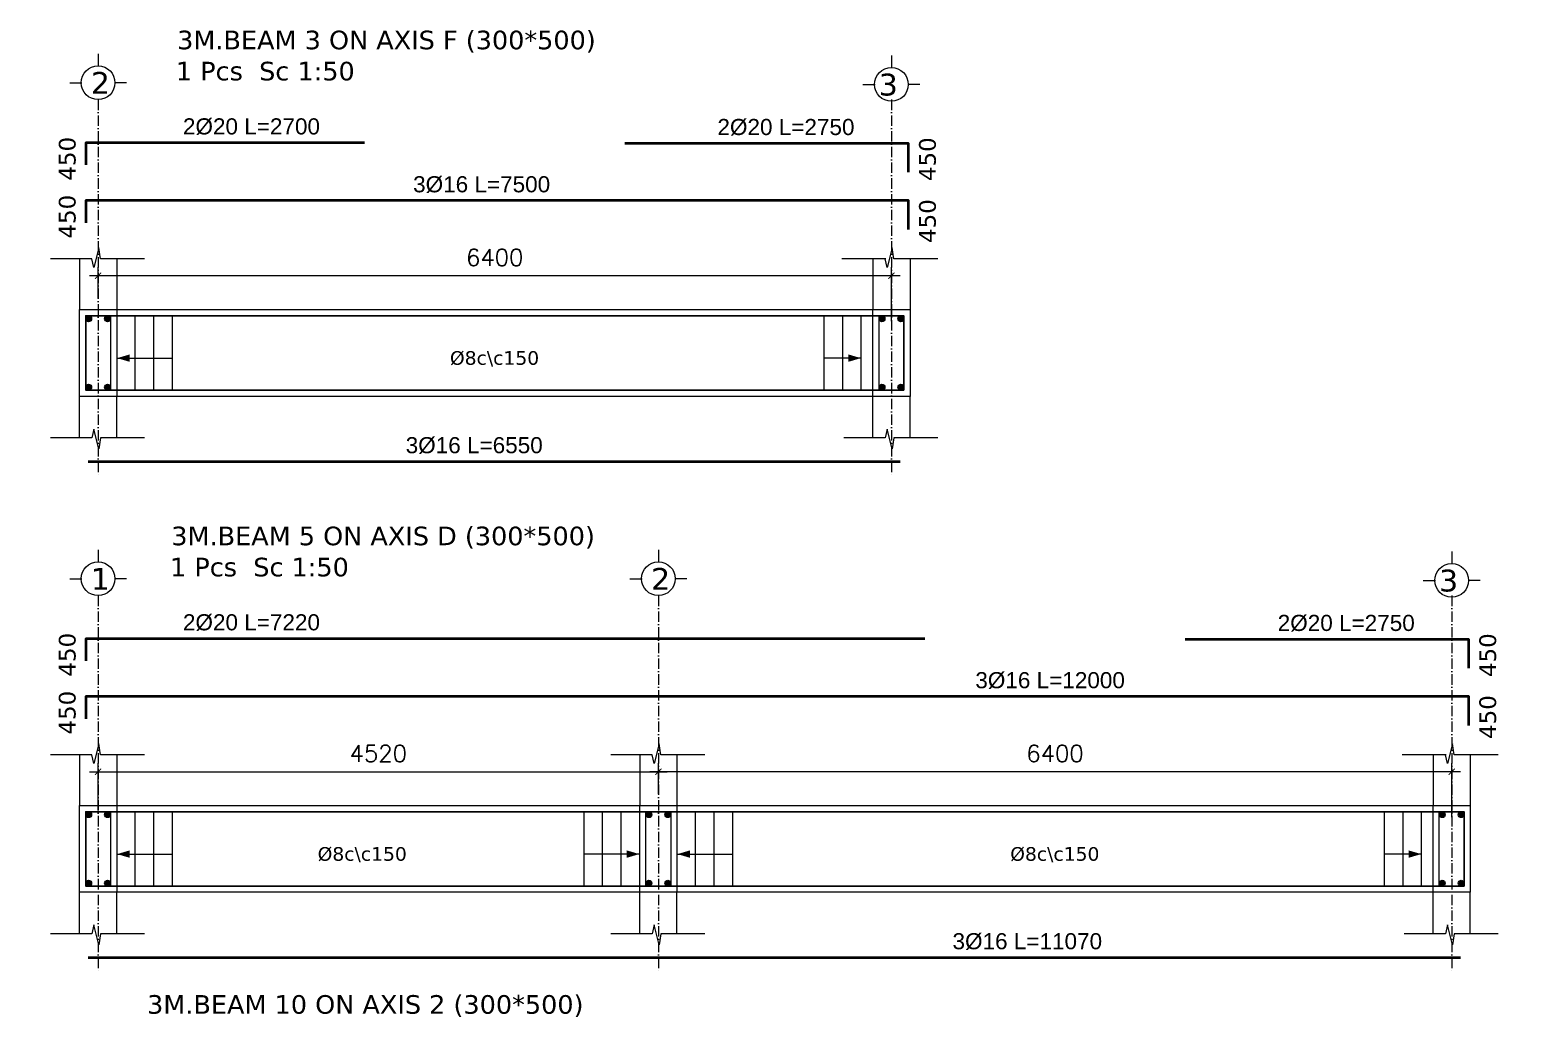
# Model space of a CAD drawing. Header units: inches. Extents: x -26151 to 62940, y -10194 to 246332.
# Drawn here: x 11731 to 12938, y 119143 to 119939 of the extents above; entities that cross this region are included whole.
import ezdxf

# ---------------------------------------------------------------- set-up
doc = ezdxf.new("R2010")
doc.units = ezdxf.units.IN
doc.header["$LTSCALE"] = 0.7
doc.header["$MEASUREMENT"] = 0
doc.linetypes.add('ACAD_ISO10W100', pattern=[18, 12, -3, 0, -3])
doc.layers.get('0').update_dxf_attribs({"lineweight": 13})
doc.layers.get('Defpoints').update_dxf_attribs({"lineweight": 5})
for name, color, linetype, lineweight in [('axis', 254, 'ACAD_ISO10W100', 9), ('BEAM FRAME', 5, 'Continuous', 18), ('COLUMN', 4, 'Continuous', 20), ('elevline', 30, 'Continuous', 20), ('FRAME 070', 5, 'Continuous', 60), ('hatch', 9, 'Continuous', 9), ('renforcment', 141, 'Continuous', 40), ('tex', 3, 'Continuous', 25), ('TEXT', 3, 'Continuous', 25), ('top rein. extension', 50, 'Continuous', 20), ('top renforcment', 7, 'Continuous', 40)]:
    doc.layers.add(name, color=color, linetype=linetype, lineweight=lineweight)
doc.styles.add('100', font='romans.shx', dxfattribs={"height": 13.5})
doc.styles.add('romanc', font='verdana.ttf', dxfattribs={"height": 250})
doc.styles.get("Standard").update_dxf_attribs({"font": 'arial.ttf', "height": 13})
doc.dimstyles.new('100', dxfattribs={"dimtxt": 13.5, "dimasz": 5, "dimexe": 7, "dimexo": 7, "dimgap": 8, "dimtad": 1, "dimdec": 0, "dimlfac": 10, "dimzin": 4, "dimdsep": 46, "dimtxsty": '100', "dimblk": 'ARCHTICK', "dimcen": 0.09, "dimdle": 7, "dimclrd": 1, "dimclre": 8, "dimclrt": 2, "dimadec": 0, "dimazin": 1, "dimtfac": 1, "dimtdec": 0, "dimtix": 1, "dimtofl": 0, "dimtmove": 0, "dimatfit": 3, "dimldrblk": 'ARCHTICK', "dimfxl": 0, "dimtolj": 1, "dimtzin": 0, "dimlwd": -1, "dimlwe": -1, "dimarcsym": 0})
doc.dimstyles.get("Standard").update_dxf_attribs({"dimtxt": 13, "dimasz": 5, "dimexe": 0.18, "dimexo": 0.0625, "dimgap": 6, "dimtad": 1, "dimdec": 0, "dimlfac": 10, "dimzin": 0, "dimdsep": 46, "dimtxsty": 'Standard', "dimblk": 'ARCHTICK', "dimcen": 0.09, "dimse1": 1, "dimse2": 1, "dimclrd": 1, "dimclre": 7, "dimclrt": 3, "dimadec": 0, "dimazin": 0, "dimtfac": 1, "dimtdec": 0, "dimtix": 1, "dimtofl": 0, "dimtmove": 0, "dimatfit": 3, "dimldrblk": 'ARCHTICK', "dimfxl": 0, "dimtolj": 1, "dimtzin": 0, "dimarcsym": 0})

# ---------------------------------------------------------------- blocks, each defined once
blk = doc.blocks.new('_ArchTick')
at = {"color": 0, "linetype": 'ByBlock', "lineweight": 0, "const_width": 0.15}
blk.add_lwpolyline([(-0.5, -0.5), (0.5, 0.5)], dxfattribs=at)
blk = doc.blocks.new('*D957')
at = {"color": 8, "transparency": 16777216}
for p, q in [((11786.1, 119722.4), (11786.1, 119747.6)), ((12426.1, 119704.1), (12426.1, 119747.6))]:
    blk.add_line(p, q, dxfattribs=at)
at = {"color": 1, "transparency": 16777216}
blk.add_line((12433.1, 119740.6), (11779.1, 119740.6), dxfattribs=at)
at = {"layer": 'Defpoints', "color": 0, "transparency": 16777216}
for p in [(11786.1, 119740.6), (11786.1, 119715.4), (12426.1, 119697.1)]:
    blk.add_point(p, dxfattribs=at)
at = {"color": 1, "transparency": 16777216, "xscale": 5, "yscale": 5, "zscale": 5, "rotation": 180}
blk.add_blockref('_ArchTick', (11786.1, 119740.6), dxfattribs=at)
at = {"color": 1, "transparency": 16777216, "xscale": 5, "yscale": 5, "zscale": 5}
blk.add_blockref('_ArchTick', (12426.1, 119740.6), dxfattribs=at)
at = {"color": 2, "transparency": 16777216, "insert": (12106.1, 119755.4), "char_height": 13.5, "attachment_point": 5, "style": '100'}
blk.add_mtext('\\A1;6400', dxfattribs=at)
blk = doc.blocks.new('*D958')
at = {"layer": 'Defpoints', "color": 0, "transparency": 16777216}
for p in [(11778.1, 119590.7, -37318.8), (11778.1, 119590.7), (12433.1, 119590.7, -13870.6)]:
    blk.add_point(p, dxfattribs=at)
at = {"layer": 'TEXT', "color": 3, "transparency": 16777216, "insert": (12089.5, 119603.7), "char_height": 13, "attachment_point": 5}
blk.add_mtext('\\A1;3%%C16 L=6550', dxfattribs=at)
blk = doc.blocks.new('*D959')
at = {"layer": 'Defpoints', "color": 0, "transparency": 16777216}
for p in [(11732.7, 119801.2, -440.4), (12482.7, 119801.2, 46.4), (12482.7, 119801.2)]:
    blk.add_point(p, dxfattribs=at)
at = {"layer": 'TEXT', "color": 3, "transparency": 16777216, "insert": (12095.5, 119814.2), "char_height": 13, "attachment_point": 5}
blk.add_mtext('\\A1;3%%C16 L=7500', dxfattribs=at)
blk = doc.blocks.new('*D960')
at = {"layer": 'Defpoints', "color": 0, "transparency": 16777216}
for p in [(12211.1, 119847.4, 136.2), (12486.1, 119847.4, 46.4), (12486.1, 119847.4)]:
    blk.add_point(p, dxfattribs=at)
at = {"layer": 'TEXT', "color": 3, "transparency": 16777216, "insert": (12341, 119860.4), "char_height": 13, "attachment_point": 5}
blk.add_mtext('\\A1;2%%C20 L=2750', dxfattribs=at)
blk = doc.blocks.new('*D961')
at = {"layer": 'Defpoints', "color": 0, "transparency": 16777216}
for p in [(11731.1, 119847.9, -440.4), (12001.1, 119847.9, -290.9), (12001.1, 119847.9)]:
    blk.add_point(p, dxfattribs=at)
at = {"layer": 'TEXT', "color": 3, "transparency": 16777216, "insert": (11909.8, 119860.9), "char_height": 13, "attachment_point": 5}
blk.add_mtext('\\A1;2%%C20 L=2700', dxfattribs=at)
blk = doc.blocks.new('*D967')
at = {"color": 1, "transparency": 16777216}
blk.add_line((12885.1, 119340.5), (12231.1, 119340.5), dxfattribs=at)
at = {"color": 8, "transparency": 16777216}
for p, q in [((12238.1, 119322.3), (12238.1, 119347.5)), ((12878.1, 119303.9), (12878.1, 119347.5))]:
    blk.add_line(p, q, dxfattribs=at)
at = {"layer": 'Defpoints', "color": 0, "transparency": 16777216}
for p in [(12238.1, 119340.5), (12238.1, 119315.3), (12878.1, 119296.9)]:
    blk.add_point(p, dxfattribs=at)
at = {"color": 1, "transparency": 16777216, "xscale": 5, "yscale": 5, "zscale": 5, "rotation": 180}
blk.add_blockref('_ArchTick', (12238.1, 119340.5), dxfattribs=at)
at = {"color": 1, "transparency": 16777216, "xscale": 5, "yscale": 5, "zscale": 5}
blk.add_blockref('_ArchTick', (12878.1, 119340.5), dxfattribs=at)
at = {"color": 2, "transparency": 16777216, "insert": (12558.1, 119355.2), "char_height": 13.5, "attachment_point": 5, "style": '100'}
blk.add_mtext('\\A1;6400', dxfattribs=at)
blk = doc.blocks.new('*D968')
at = {"layer": 'Defpoints', "color": 0, "transparency": 16777216}
for p in [(11778.1, 119190.5, -37318.8), (11778.1, 119190.5), (12885.1, 119190.5, -13870.6)]:
    blk.add_point(p, dxfattribs=at)
at = {"layer": 'TEXT', "color": 3, "transparency": 16777216, "insert": (12535.7, 119203.5), "char_height": 13, "attachment_point": 5}
blk.add_mtext('\\A1;3%%C16 L=11070', dxfattribs=at)
blk = doc.blocks.new('*D969')
at = {"layer": 'Defpoints', "color": 0, "transparency": 16777216}
for p in [(11732.7, 119401.1, -440.4), (12932.7, 119401.1, 46.4), (12932.7, 119401.1)]:
    blk.add_point(p, dxfattribs=at)
at = {"layer": 'TEXT', "color": 3, "transparency": 16777216, "insert": (12554.1, 119414.1), "char_height": 13, "attachment_point": 5}
blk.add_mtext('\\A1;3%%C16 L=12000', dxfattribs=at)
blk = doc.blocks.new('*D970')
at = {"layer": 'Defpoints', "color": 0, "transparency": 16777216}
for p in [(12663.1, 119447.3, 136.2), (12938.1, 119447.3, 46.4), (12938.1, 119447.3)]:
    blk.add_point(p, dxfattribs=at)
at = {"layer": 'TEXT', "color": 3, "transparency": 16777216, "insert": (12793, 119460.3), "char_height": 13, "attachment_point": 5}
blk.add_mtext('\\A1;2%%C20 L=2750', dxfattribs=at)
blk = doc.blocks.new('*D971')
at = {"layer": 'Defpoints', "color": 0, "transparency": 16777216}
for p in [(11731.1, 119447.8, -440.4), (12453.1, 119447.8, -290.9), (12453.1, 119447.8)]:
    blk.add_point(p, dxfattribs=at)
at = {"layer": 'TEXT', "color": 3, "transparency": 16777216, "insert": (11909.8, 119460.8), "char_height": 13, "attachment_point": 5}
blk.add_mtext('\\A1;2%%C20 L=7220', dxfattribs=at)
blk = doc.blocks.new('*D972')
at = {"color": 1, "transparency": 16777216}
blk.add_line((11779.1, 119340.5), (12245.1, 119340.5), dxfattribs=at)
at = {"color": 8, "transparency": 16777216}
for p, q in [((11786.1, 119309.3), (11786.1, 119347.5)), ((12238.1, 119322.3), (12238.1, 119347.5))]:
    blk.add_line(p, q, dxfattribs=at)
at = {"layer": 'Defpoints', "color": 0, "transparency": 16777216}
for p in [(12238.1, 119340.5), (12238.1, 119315.3), (11786.1, 119302.3)]:
    blk.add_point(p, dxfattribs=at)
at = {"color": 1, "transparency": 16777216, "xscale": 5, "yscale": 5, "zscale": 5, "rotation": 180}
blk.add_blockref('_ArchTick', (11786.1, 119340.5), dxfattribs=at)
at = {"color": 1, "transparency": 16777216, "xscale": 5, "yscale": 5, "zscale": 5}
blk.add_blockref('_ArchTick', (12238.1, 119340.5), dxfattribs=at)
at = {"color": 2, "transparency": 16777216, "insert": (12012.1, 119355.2), "char_height": 13.5, "attachment_point": 5, "style": '100'}
blk.add_mtext('\\A1;4520', dxfattribs=at)

msp = doc.modelspace()

# ---------------------------------------------------------------- hatches: boundary and pattern name
at = {"layer": 'elevline'}
for points in [[(11780.84, 119705.95, 1), (11776.08, 119705.95, 1)], [(11791.32, 119705.95, -1), (11796.08, 119705.95, -1)], [(12420.84, 119705.95, 1), (12416.08, 119705.95, 1)], [(12431.32, 119705.95, -1), (12436.08, 119705.95, -1)], [(11780.84, 119650.71, -1), (11776.08, 119650.71, -1)], [(11791.32, 119650.71, 1), (11796.08, 119650.71, 1)], [(12420.84, 119650.71, -1), (12416.08, 119650.71, -1)], [(12431.32, 119650.71, 1), (12436.08, 119650.71, 1)], [(11780.84, 119305.81, 1), (11776.08, 119305.81, 1)], [(11791.32, 119305.81, -1), (11796.08, 119305.81, -1)], [(12232.84, 119305.81, 1), (12228.08, 119305.81, 1)], [(12243.32, 119305.81, -1), (12248.08, 119305.81, -1)], [(12872.84, 119305.81, 1), (12868.08, 119305.81, 1)], [(12883.32, 119305.81, -1), (12888.08, 119305.81, -1)], [(11780.84, 119250.57, -1), (11776.08, 119250.57, -1)], [(11791.32, 119250.57, 1), (11796.08, 119250.57, 1)], [(12232.84, 119250.57, -1), (12228.08, 119250.57, -1)], [(12243.32, 119250.57, 1), (12248.08, 119250.57, 1)], [(12872.84, 119250.57, -1), (12868.08, 119250.57, -1)], [(12883.32, 119250.57, 1), (12888.08, 119250.57, 1)]]:
    msp.add_hatch(color=256, dxfattribs=at).paths.add_polyline_path(points)

# ---------------------------------------------------------------- linework, layer by layer
at = {"layer": 'axis'}
for p, q in [((11786.08, 119882.73, 217.91), (11786.08, 119578.59, 217.91)), ((12426.08, 119882.73, 217.91), (12426.08, 119578.59, 217.91)), ((11786.08, 119482.58, 217.91), (11786.08, 119178.45, 217.91)), ((12238.08, 119482.58, 217.91), (12238.08, 119178.45, 217.91)), ((12878.08, 119482.58, 217.91), (12878.08, 119178.45, 217.91))]:
    msp.add_line(p, q, dxfattribs=at)
at = {"layer": 'BEAM FRAME', "elevation": 435.81}
for points in [[(12441.08, 119643.33), (11771.08, 119643.33), (11771.08, 119713.33), (12441.08, 119713.33)], [(12893.08, 119243.19), (11771.08, 119243.19), (11771.08, 119313.19), (12893.08, 119313.19)]]:
    msp.add_lwpolyline(points, close=True, dxfattribs=at)
at = {"layer": 'COLUMN', "lineweight": 20}
for p, q in [((11771.08, 119754.26, 435.81), (11771.08, 119713.33, 435.81)), ((11801.08, 119754.26, 435.81), (11801.08, 119713.33, 435.81)), ((12411.08, 119754.26, 435.81), (12411.08, 119713.33, 435.81)), ((12441.08, 119754.26, 435.81), (12441.08, 119713.33, 435.81)), ((11771.08, 119609.9, 435.81), (11771.08, 119643.33, 435.81)), ((11801.08, 119609.9, 435.81), (11801.08, 119643.33, 435.81)), ((12411.08, 119609.9, 435.81), (12411.08, 119643.33, 435.81)), ((12441.08, 119609.9, 435.81), (12441.08, 119643.33, 435.81)), ((11771.08, 119354.11, 435.81), (11771.08, 119313.19, 435.81)), ((11801.08, 119354.11, 435.81), (11801.08, 119313.19, 435.81)), ((12223.08, 119354.11, 435.81), (12223.08, 119313.19, 435.81)), ((12253.08, 119354.11, 435.81), (12253.08, 119313.19, 435.81)), ((12863.08, 119354.11, 435.81), (12863.08, 119313.19, 435.81)), ((12893.08, 119354.11, 435.81), (12893.08, 119313.19, 435.81)), ((11771.08, 119209.76, 435.81), (11771.08, 119243.19, 435.81)), ((11801.08, 119209.76, 435.81), (11801.08, 119243.19, 435.81)), ((12223.08, 119209.76, 435.81), (12223.08, 119243.19, 435.81)), ((12253.08, 119209.76, 435.81), (12253.08, 119243.19, 435.81)), ((12863.08, 119209.76, 435.81), (12863.08, 119243.19, 435.81)), ((12893.08, 119209.76, 435.81), (12893.08, 119243.19, 435.81))]:
    msp.add_line(p, q, dxfattribs=at)
at = {"layer": 'elevline'}
for p, q in [((11816.08, 119648.33, 217.91), (11816.08, 119708.33, 217.91)), ((11831.08, 119648.33, 217.91), (11831.08, 119708.33, 217.91)), ((11846.08, 119648.33, 217.91), (11846.08, 119708.33, 217.91)), ((12371.81, 119648.33, 217.91), (12371.81, 119708.33, 217.91)), ((12386.81, 119648.33, 217.91), (12386.81, 119708.33, 217.91)), ((12401.77, 119648.33, 217.91), (12401.77, 119708.33, 217.91)), ((11816.08, 119248.19, 217.91), (11816.08, 119308.19, 217.91)), ((11831.08, 119248.19, 217.91), (11831.08, 119308.19, 217.91)), ((11846.08, 119248.19, 217.91), (11846.08, 119308.19, 217.91)), ((12178.08, 119248.19, 217.91), (12178.08, 119308.19, 217.91)), ((12193.08, 119248.19, 217.91), (12193.08, 119308.19, 217.91)), ((12208.08, 119248.19, 217.91), (12208.08, 119308.19, 217.91)), ((12268.08, 119248.19, 217.91), (12268.08, 119308.19, 217.91)), ((12283.08, 119248.19, 217.91), (12283.08, 119308.19, 217.91)), ((12298.08, 119248.19, 217.91), (12298.08, 119308.19, 217.91)), ((12823.81, 119248.19, 217.91), (12823.81, 119308.19, 217.91)), ((12838.81, 119248.19, 217.91), (12838.81, 119308.19, 217.91)), ((12853.77, 119248.19, 217.91), (12853.77, 119308.19, 217.91))]:
    msp.add_line(p, q, dxfattribs=at)
for centre in [(11778.46, 119705.95, 217.91), (11793.7, 119705.95, 217.91), (12418.46, 119705.95, 217.91), (12433.7, 119705.95, 217.91), (11778.46, 119650.71, 217.91), (11793.7, 119650.71, 217.91), (12418.46, 119650.71, 217.91), (12433.7, 119650.71, 217.91), (11778.46, 119305.81, 217.91), (11793.7, 119305.81, 217.91), (12230.46, 119305.81, 217.91), (12245.7, 119305.81, 217.91), (12870.46, 119305.81, 217.91), (12885.7, 119305.81, 217.91), (11778.46, 119250.57, 217.91), (11793.7, 119250.57, 217.91), (12230.46, 119250.57, 217.91), (12245.7, 119250.57, 217.91), (12870.46, 119250.57, 217.91), (12885.7, 119250.57, 217.91)]:
    msp.add_circle(centre, 2.38, dxfattribs=at)
at = {"layer": 'FRAME 070', "lineweight": 20}
for p, q in [((11786.76, 119763.26, 435.81), (11782.58, 119747.18, 435.81)), ((11788.11, 119754.26, 435.81), (11786.76, 119763.26, 435.81)), ((12426.76, 119763.26, 435.81), (12422.58, 119747.18, 435.81)), ((12428.11, 119754.26, 435.81), (12426.76, 119763.26, 435.81)), ((11781.07, 119754.26, 435.81), (11747.68, 119754.26, 435.81)), ((11782.58, 119747.18, 435.81), (11781.07, 119754.26, 435.81)), ((11823.47, 119754.26, 435.81), (11788.11, 119754.26, 435.81)), ((12421.55, 119754.26, 435.81), (12386.19, 119754.26, 435.81)), ((12422.58, 119747.18, 435.81), (12421.07, 119754.26, 435.81)), ((12463.47, 119754.26, 435.81), (12428.11, 119754.26, 435.81)), ((11782.58, 119616.98, 435.81), (11781.07, 119609.9, 435.81)), ((11786.76, 119600.9, 435.81), (11782.58, 119616.98, 435.81)), ((12422.58, 119616.98, 435.81), (12421.07, 119609.9, 435.81)), ((12426.76, 119600.9, 435.81), (12422.58, 119616.98, 435.81)), ((11781.07, 119609.9, 435.81), (11747.68, 119609.9, 435.81)), ((11788.11, 119609.9, 435.81), (11786.76, 119600.9, 435.81)), ((11823.47, 119609.9, 435.81), (11788.11, 119609.9, 435.81)), ((12421.07, 119609.9, 435.81), (12387.68, 119609.9, 435.81)), ((12428.11, 119609.9, 435.81), (12426.76, 119600.9, 435.81)), ((12463.47, 119609.9, 435.81), (12428.11, 119609.9, 435.81)), ((11786.76, 119363.11, 435.81), (11782.58, 119347.04, 435.81)), ((11788.11, 119354.11, 435.81), (11786.76, 119363.11, 435.81)), ((12238.76, 119363.11, 435.81), (12234.58, 119347.04, 435.81)), ((12240.11, 119354.11, 435.81), (12238.76, 119363.11, 435.81)), ((12878.76, 119363.11, 435.81), (12874.58, 119347.04, 435.81)), ((12880.11, 119354.11, 435.81), (12878.76, 119363.11, 435.81)), ((11781.07, 119354.11, 435.81), (11747.68, 119354.11, 435.81)), ((11782.58, 119347.04, 435.81), (11781.07, 119354.11, 435.81)), ((11823.47, 119354.11, 435.81), (11788.11, 119354.11, 435.81)), ((12233.07, 119354.11, 435.81), (12199.68, 119354.11, 435.81)), ((12234.58, 119347.04, 435.81), (12233.07, 119354.11, 435.81)), ((12275.47, 119354.11, 435.81), (12240.11, 119354.11, 435.81)), ((12873.55, 119354.11, 435.81), (12838.19, 119354.11, 435.81)), ((12874.58, 119347.04, 435.81), (12873.07, 119354.11, 435.81)), ((12915.47, 119354.11, 435.81), (12880.11, 119354.11, 435.81)), ((11782.58, 119216.84, 435.81), (11781.07, 119209.76, 435.81)), ((11786.76, 119200.76, 435.81), (11782.58, 119216.84, 435.81)), ((12234.58, 119216.84, 435.81), (12233.07, 119209.76, 435.81)), ((12238.76, 119200.76, 435.81), (12234.58, 119216.84, 435.81)), ((12874.58, 119216.84, 435.81), (12873.07, 119209.76, 435.81)), ((12878.76, 119200.76, 435.81), (12874.58, 119216.84, 435.81)), ((11781.07, 119209.76, 435.81), (11747.68, 119209.76, 435.81)), ((11788.11, 119209.76, 435.81), (11786.76, 119200.76, 435.81)), ((11823.47, 119209.76, 435.81), (11788.11, 119209.76, 435.81)), ((12233.07, 119209.76, 435.81), (12199.68, 119209.76, 435.81)), ((12240.11, 119209.76, 435.81), (12238.76, 119200.76, 435.81)), ((12275.47, 119209.76, 435.81), (12240.11, 119209.76, 435.81)), ((12873.07, 119209.76, 435.81), (12839.68, 119209.76, 435.81)), ((12880.11, 119209.76, 435.81), (12878.76, 119200.76, 435.81)), ((12915.47, 119209.76, 435.81), (12880.11, 119209.76, 435.81))]:
    msp.add_line(p, q, dxfattribs=at)
at = {"layer": 'FRAME 070', "lineweight": 15, "elevation": 217.91}
for points in [[(11801.08, 119643.33), (11771.08, 119643.33), (11771.08, 119713.33), (11801.08, 119713.33)], [(12441.08, 119643.33), (12411.08, 119643.33), (12411.08, 119713.33), (12441.08, 119713.33)], [(11801.08, 119243.19), (11771.08, 119243.19), (11771.08, 119313.19), (11801.08, 119313.19)], [(12253.08, 119243.19), (12223.08, 119243.19), (12223.08, 119313.19), (12253.08, 119313.19)], [(12893.08, 119243.19), (12863.08, 119243.19), (12863.08, 119313.19), (12893.08, 119313.19)]]:
    msp.add_lwpolyline(points, close=True, dxfattribs=at)
at = {"layer": 'hatch'}
for p, q in [((11786.08, 119919.7, 217.91), (11786.08, 119909.97, 217.91)), ((12426.08, 119918.34, 217.91), (12426.08, 119908.61, 217.91)), ((11763.15, 119896.22, 217.91), (11772.89, 119896.22, 217.91)), ((11809, 119896.22, 217.91), (11799.27, 119896.22, 217.91)), ((12403.15, 119894.86, 217.91), (12412.89, 119894.86, 217.91)), ((12449, 119894.86, 217.91), (12439.27, 119894.86, 217.91)), ((11786.08, 119519.56, 217.91), (11786.08, 119509.82, 217.91)), ((12238.08, 119519.56, 217.91), (12238.08, 119509.82, 217.91)), ((12878.08, 119518.2, 217.91), (12878.08, 119508.46, 217.91)), ((11763.15, 119496.08, 217.91), (11772.89, 119496.08, 217.91)), ((11809, 119496.08, 217.91), (11799.27, 119496.08, 217.91)), ((12215.15, 119496.08, 217.91), (12224.89, 119496.08, 217.91)), ((12261, 119496.08, 217.91), (12251.27, 119496.08, 217.91)), ((12855.15, 119494.72, 217.91), (12864.89, 119494.72, 217.91)), ((12901, 119494.72, 217.91), (12891.27, 119494.72, 217.91))]:
    msp.add_line(p, q, dxfattribs=at)
for centre in [(11786.08, 119896.35, 217.91), (12426.08, 119894.99, 217.91), (11786.08, 119496.2, 217.91), (12238.08, 119496.2, 217.91), (12878.08, 119494.84, 217.91)]:
    msp.add_circle(centre, 13.62, dxfattribs=at)
at = {"layer": 'renforcment', "lineweight": -2, "elevation": 435.81}
for points in [[(12436.08, 119648.33), (11776.08, 119648.33), (11776.08, 119708.33), (12436.08, 119708.33)], [(12888.08, 119248.19), (11776.08, 119248.19), (11776.08, 119308.19), (12888.08, 119308.19)]]:
    msp.add_lwpolyline(points, close=True, dxfattribs=at)
at = {"layer": 'top rein. extension'}
for p, q in [((11801.12, 119674.17, 217.91), (11846.08, 119674.17, 217.91)), ((12401.77, 119674.17, 217.91), (12371.81, 119674.17, 217.91)), ((11801.12, 119274.03, 217.91), (11846.08, 119274.03, 217.91)), ((12223.04, 119274.03, 217.91), (12178.08, 119274.03, 217.91)), ((12253.12, 119274.03, 217.91), (12298.08, 119274.03, 217.91)), ((12853.77, 119274.03, 217.91), (12823.81, 119274.03, 217.91))]:
    msp.add_line(p, q, dxfattribs=at)
for points in [[(11811.59, 119677.17, 217.91), (11801.47, 119674.17, 217.91), (11811.59, 119671.17, 217.91)], [(12391.29, 119677.17, 217.91), (12401.42, 119674.17, 217.91), (12391.29, 119671.17, 217.91)], [(11811.59, 119277.03, 217.91), (11801.47, 119274.03, 217.91), (11811.59, 119271.03, 217.91)], [(12212.56, 119277.03, 217.91), (12222.69, 119274.03, 217.91), (12212.56, 119271.03, 217.91)], [(12263.59, 119277.03, 217.91), (12253.47, 119274.03, 217.91), (12263.59, 119271.03, 217.91)], [(12843.29, 119277.03, 217.91), (12853.42, 119274.03, 217.91), (12843.29, 119271.03, 217.91)]]:
    msp.add_solid(points, dxfattribs=at)
at = {"layer": 'top renforcment'}
for p, q in [((11778.08, 119590.68), (12433.08, 119590.68)), ((11778.08, 119190.53), (12885.08, 119190.53))]:
    msp.add_line(p, q, dxfattribs=at)
at = {"layer": 'top renforcment', "elevation": 217.91}
for points in [[(12001.08, 119847.94), (11776.08, 119847.94), (11776.08, 119830.05)], [(12439.78, 119824.15), (12439.78, 119847.43), (12211.08, 119847.43)], [(12439.78, 119777.93), (12439.78, 119801.21), (11776.08, 119801.21), (11776.08, 119783.32)], [(12453.08, 119447.8), (11776.08, 119447.8), (11776.08, 119429.91)], [(12891.78, 119424.01), (12891.78, 119447.28), (12663.08, 119447.28)], [(12891.78, 119377.79), (12891.78, 119401.06), (11776.08, 119401.06), (11776.08, 119383.17)]]:
    msp.add_lwpolyline(points, dxfattribs=at)
at = {"layer": 'top renforcment', "lineweight": 15, "elevation": 217.91}
for points in [[(11796.08, 119648.33), (11776.08, 119648.33), (11776.08, 119708.33), (11796.08, 119708.33)], [(12436.08, 119648.33), (12416.08, 119648.33), (12416.08, 119708.33), (12436.08, 119708.33)], [(11796.08, 119248.19), (11776.08, 119248.19), (11776.08, 119308.19), (11796.08, 119308.19)], [(12248.08, 119248.19), (12228.08, 119248.19), (12228.08, 119308.19), (12248.08, 119308.19)], [(12888.08, 119248.19), (12868.08, 119248.19), (12868.08, 119308.19), (12888.08, 119308.19)]]:
    msp.add_lwpolyline(points, close=True, dxfattribs=at)

# ---------------------------------------------------------------- texts
at = {"layer": 'tex', "style": 'romanc'}
for p in [(12069.92, 119668.8, -33218.28), (11963.18, 119268.66, -33218.28), (12521.92, 119268.66, -33218.28)]:
    msp.add_text('%%C8c\\c150', height=11, dxfattribs=at).set_placement(p)
at = {"layer": 'TEXT', "style": 'romanc'}
for s, height, p in [('3M.BEAM 3 ON AXIS F (300*500)', 15, (11849.84, 119923.35, 217.91)), ('2', 17.6, (11780.24, 119887.43, 217.91)), ('1 Pcs  Sc 1:50 ', 15, (11848.83, 119898.25, 217.91)), ('3', 17.6, (12415.9, 119886.06, 217.91)), ('3M.BEAM 5 ON AXIS D (300*500)', 15, (11845.12, 119523.21, 217.91)), ('1 Pcs  Sc 1:50 ', 15, (11844.1, 119498.11, 217.91)), ('2', 17.6, (12232.24, 119487.28, 217.91)), ('1', 17.6, (11780.24, 119487.28, 217.91)), ('3', 17.6, (12867.9, 119485.92, 217.91)), ('3M.BEAM 10 ON AXIS 2 (300*500)', 15, (11825.59, 119145.25, 217.91))]:
    msp.add_text(s, height=height, dxfattribs=at).set_placement(p)
for p in [(11767.9, 119817.34, -73175.05), (12461.86, 119816.98, -72739.24), (11767.9, 119770.61, -73175.05), (12461.86, 119767.05, -72739.24), (11767.9, 119417.2, -73175.05), (12913.86, 119416.84, -72739.24), (11767.9, 119370.46, -73175.05), (12913.86, 119366.91, -72739.24)]:
    msp.add_text('450', height=13.5, rotation=90, dxfattribs=at).set_placement(p)

# ---------------------------------------------------------------- dimensions: what is measured, and where the dimension line sits
for base, p1, p2, picture, middle in [((11786.08, 119740.63, 217.91), (12426.08, 119697.07, 217.91), (11786.08, 119715.43, 217.91), '*D957', (12106.08, 119740.63, 217.91)), ((12238.08, 119340.48, 217.91), (12878.08, 119296.93, 217.91), (12238.08, 119315.28, 217.91), '*D967', (12558.08, 119340.48, 217.91))]:
    dim = msp.add_linear_dim(base=base, p1=p1, p2=p2, angle=180, dimstyle='100')
    dim.commit()
    dim.dimension.update_dxf_attribs({"geometry": picture, "text_midpoint": middle, "dimtype": 160})
dim = msp.add_linear_dim(base=(12238.08, 119340.48, 217.91), p1=(11786.08, 119302.32, 217.91), p2=(12238.08, 119315.28, 217.91), dimstyle='100')
dim.commit()
dim.dimension.update_dxf_attribs({"geometry": '*D972', "text_midpoint": (12012.08, 119340.48, 217.91), "dimtype": 160})
at = {"layer": 'TEXT'}
for base, p1, p2, angle, text, picture, middle in [((12001.08, 119847.94, 217.91), (11731.08, 119847.94, -222.46), (12001.08, 119847.94, -72.99), 0, '2%%C20 L=<>', '*D961', (11909.81, 119847.94, 217.91)), ((12486.08, 119847.43, 217.91), (12211.08, 119847.43, 354.08), (12486.08, 119847.43, 264.29), 0, '2%%C20 L=<>', '*D960', (12341.01, 119847.43, 217.91)), ((12482.68, 119801.21, 217.91), (11732.68, 119801.21, -222.46), (12482.68, 119801.21, 264.29), 0, '3%%C16 L=<>', '*D959', (12095.51, 119801.21, 217.91)), ((11778.08, 119590.68, 12584.87), (12433.08, 119590.68, -1285.72), (11778.08, 119590.68, -24733.92), 180, '3%%C16 L=<>', '*D958', (12089.53, 119590.68, 12584.87)), ((12453.08, 119447.8, 217.91), (11731.08, 119447.8, -222.46), (12453.08, 119447.8, -72.99), 0, '2%%C20 L=<>', '*D971', (11909.81, 119447.8, 217.91)), ((12938.08, 119447.28, 217.91), (12663.08, 119447.28, 354.08), (12938.08, 119447.28, 264.29), 0, '2%%C20 L=<>', '*D970', (12793.01, 119447.28, 217.91)), ((12932.68, 119401.06, 217.91), (11732.68, 119401.06, -222.46), (12932.68, 119401.06, 264.29), 0, '3%%C16 L=<>', '*D969', (12554.07, 119401.06, 217.91)), ((11778.08, 119190.53, 12584.87), (12885.08, 119190.53, -1285.72), (11778.08, 119190.53, -24733.92), 180, '3%%C16 L=<>', '*D968', (12535.71, 119190.53, 12584.87))]:
    dim = msp.add_linear_dim(base=base, p1=p1, p2=p2, angle=angle, text=text, dimstyle='Standard', override={"dimsd1": 1, "dimsd2": 1, "dimfxl": 0.1, "dimfxlon": 1}, dxfattribs=at)
    dim.commit()
    dim.dimension.update_dxf_attribs({"geometry": picture, "text_midpoint": middle, "dimtype": 161})

doc.saveas('drawing.dxf')
